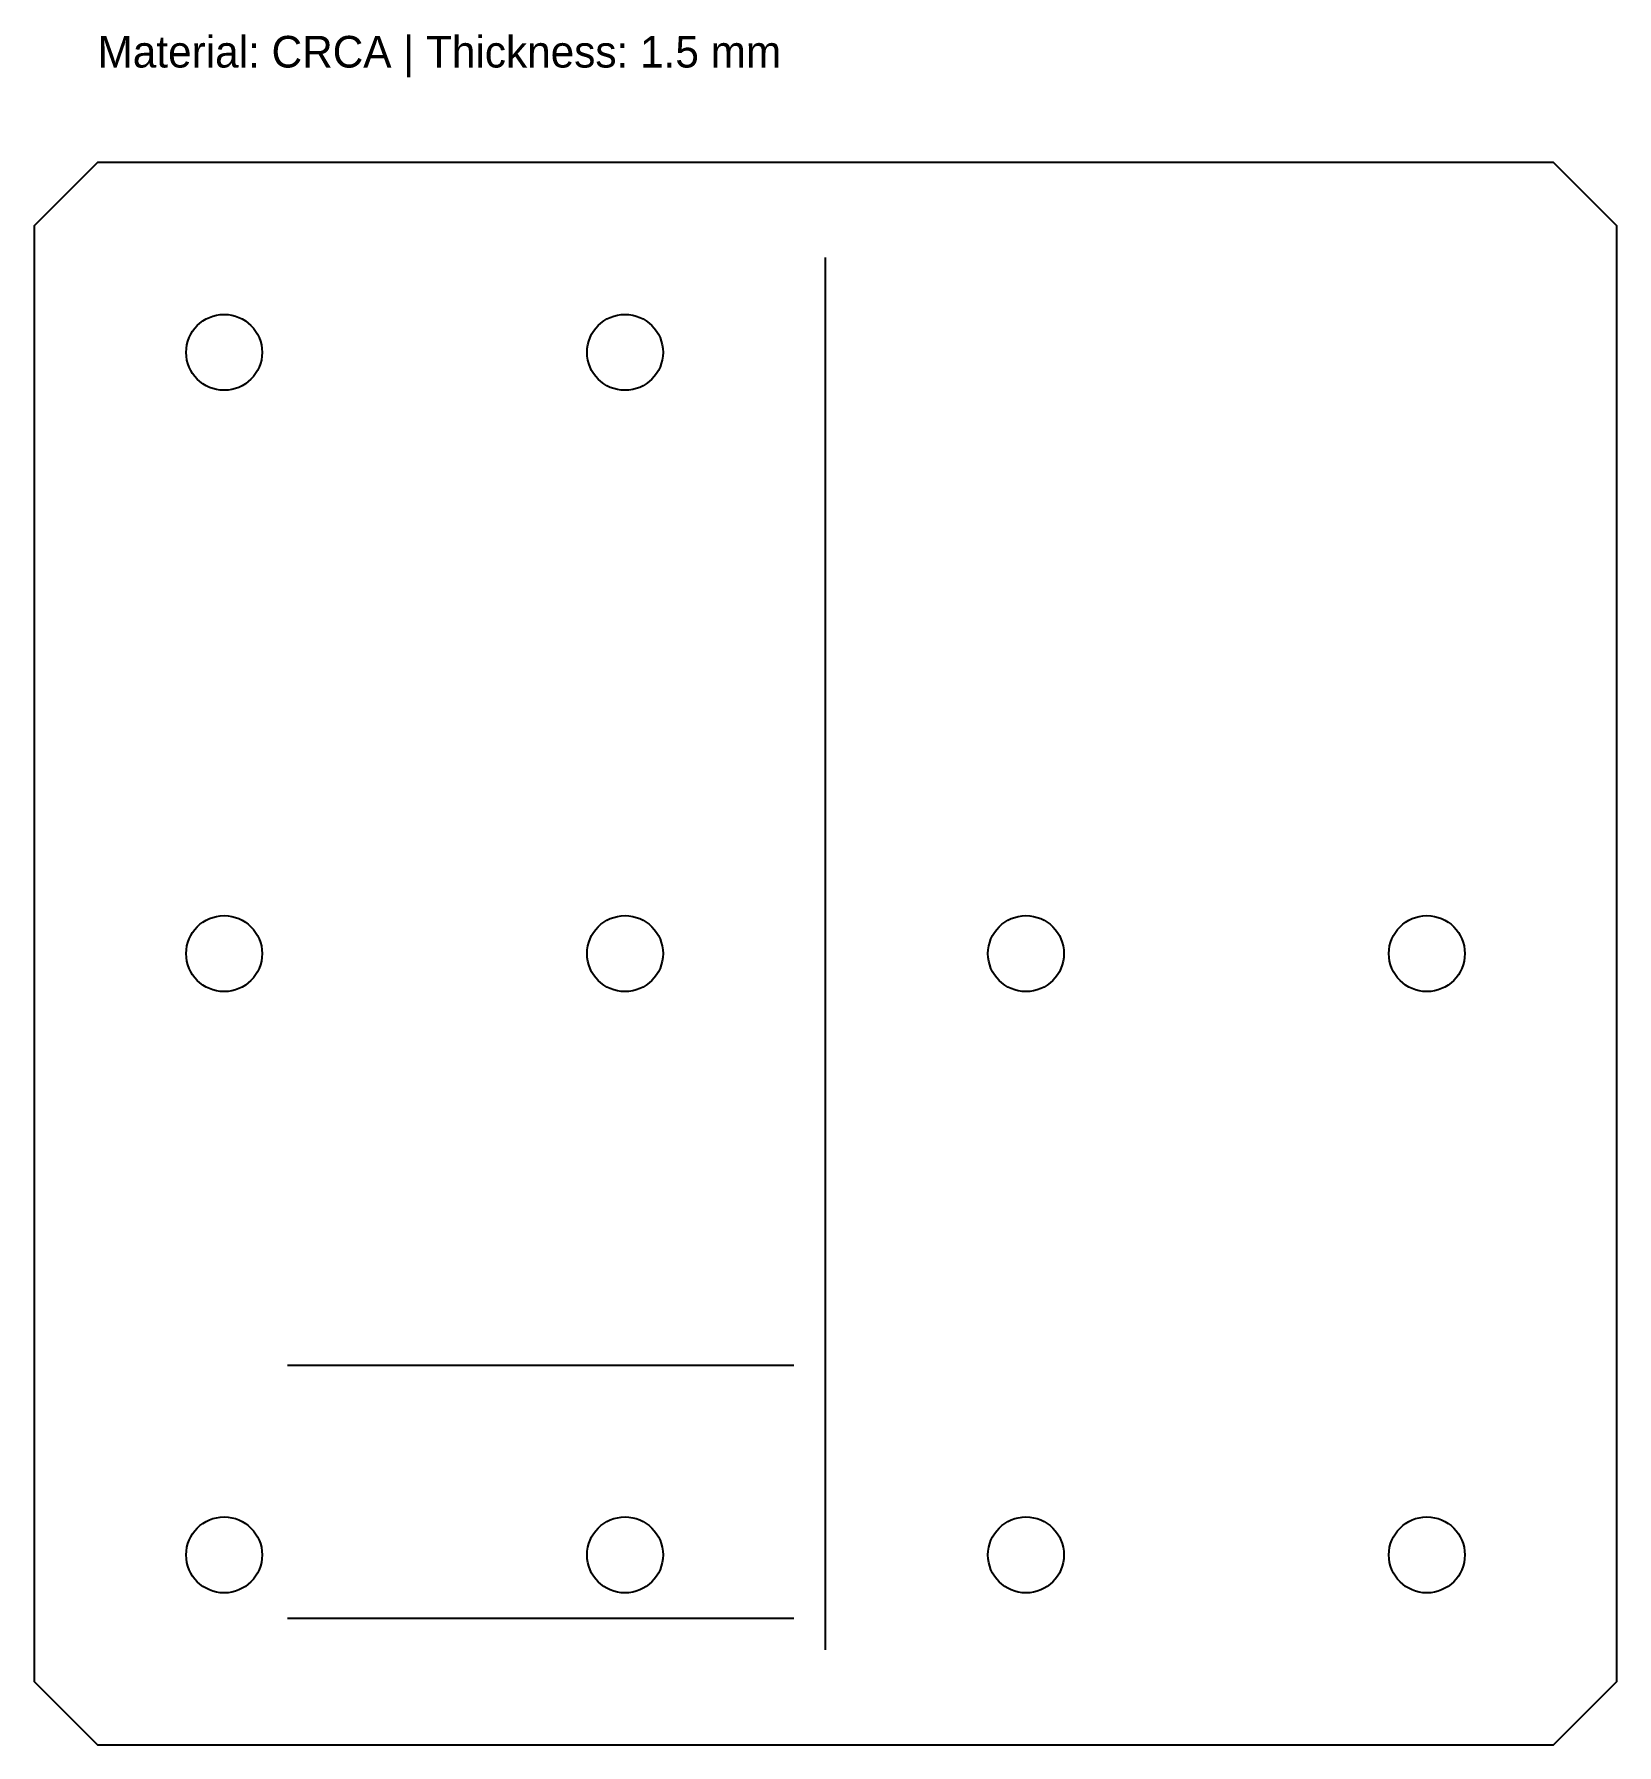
# Model space of a CAD drawing. Header units: metres. Extents: x 0 to 250, y 0 to 270.
import ezdxf

# ---------------------------------------------------------------- set-up
doc = ezdxf.new("R2010")
doc.units = ezdxf.units.M

msp = doc.modelspace()

# ---------------------------------------------------------------- linework, layer by layer
at = {"linetype": 'CONTINUOUS'}
for p, q in [((40, 60), (120, 60)), ((40, 20), (120, 20))]:
    msp.add_line(p, q, dxfattribs=at)
msp.add_lwpolyline([(10, 0), (240, 0), (250, 10), (250, 240), (240, 250), (10, 250), (0, 240), (0, 10)], close=True)
for centre in [(30, 220), (93.33, 220), (30, 125), (93.33, 125), (156.67, 125), (220, 125), (30, 30), (93.33, 30), (156.67, 30), (220, 30)]:
    msp.add_circle(centre, 6)
at = {"layer": 'CONTINUOUS'}
msp.add_line((125, 15), (125, 235), dxfattribs=at)

# ---------------------------------------------------------------- texts
at = {"layer": 'NOTES'}
msp.add_text('Material: CRCA | Thickness: 1.5 mm', height=5, dxfattribs=at).set_placement((10, 265))

doc.saveas('drawing.dxf')
